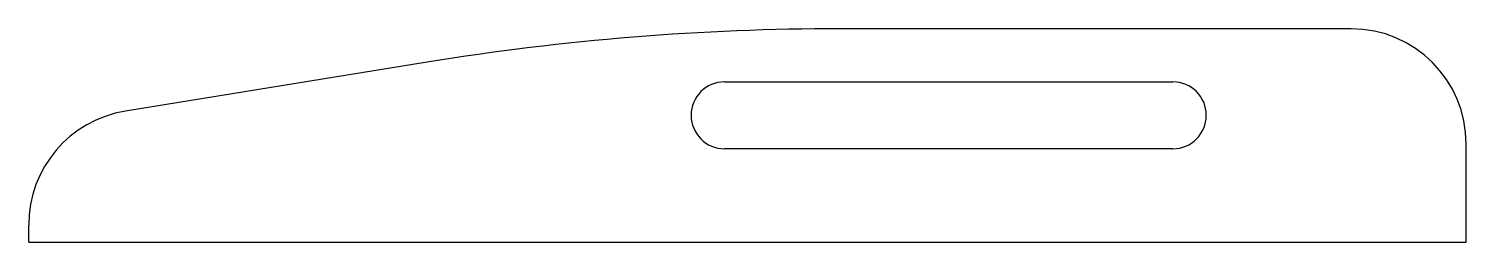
# Model space of a CAD drawing. Extents: x 1732 to 1982, y 1630 to 1667.
import ezdxf

# ---------------------------------------------------------------- set-up
doc = ezdxf.new("R2010")
doc.units = 0
doc.layers.get('0').update_dxf_attribs({"linetype": 'CONTINUOUS'})

msp = doc.modelspace()

# ---------------------------------------------------------------- linework, layer by layer
for p, q in [((1962.16, 1667.44), (1873.36, 1667.44)), ((1801.44, 1661.65), (1748.97, 1653.16)), ((1853.16, 1658.24), (1931.16, 1658.24)), ((1931.16, 1646.64), (1853.16, 1646.64)), ((1982.16, 1630.44), (1982.16, 1647.44)), ((1732.16, 1630.44), (1732.16, 1633.41)), ((1732.16, 1630.44), (1982.16, 1630.44))]:
    msp.add_line(p, q)
for centre, radius, start, end in [((1873.36, 1217.44), 450, 90, 99.1967), ((1962.16, 1647.44), 20, 0, 90), ((1853.16, 1652.44), 5.8, 90, 270), ((1931.16, 1652.44), 5.8, 270, 90), ((1752.16, 1633.41), 20, 99.1967, 180)]:
    msp.add_arc(centre, radius, start, end)

doc.saveas('drawing.dxf')
